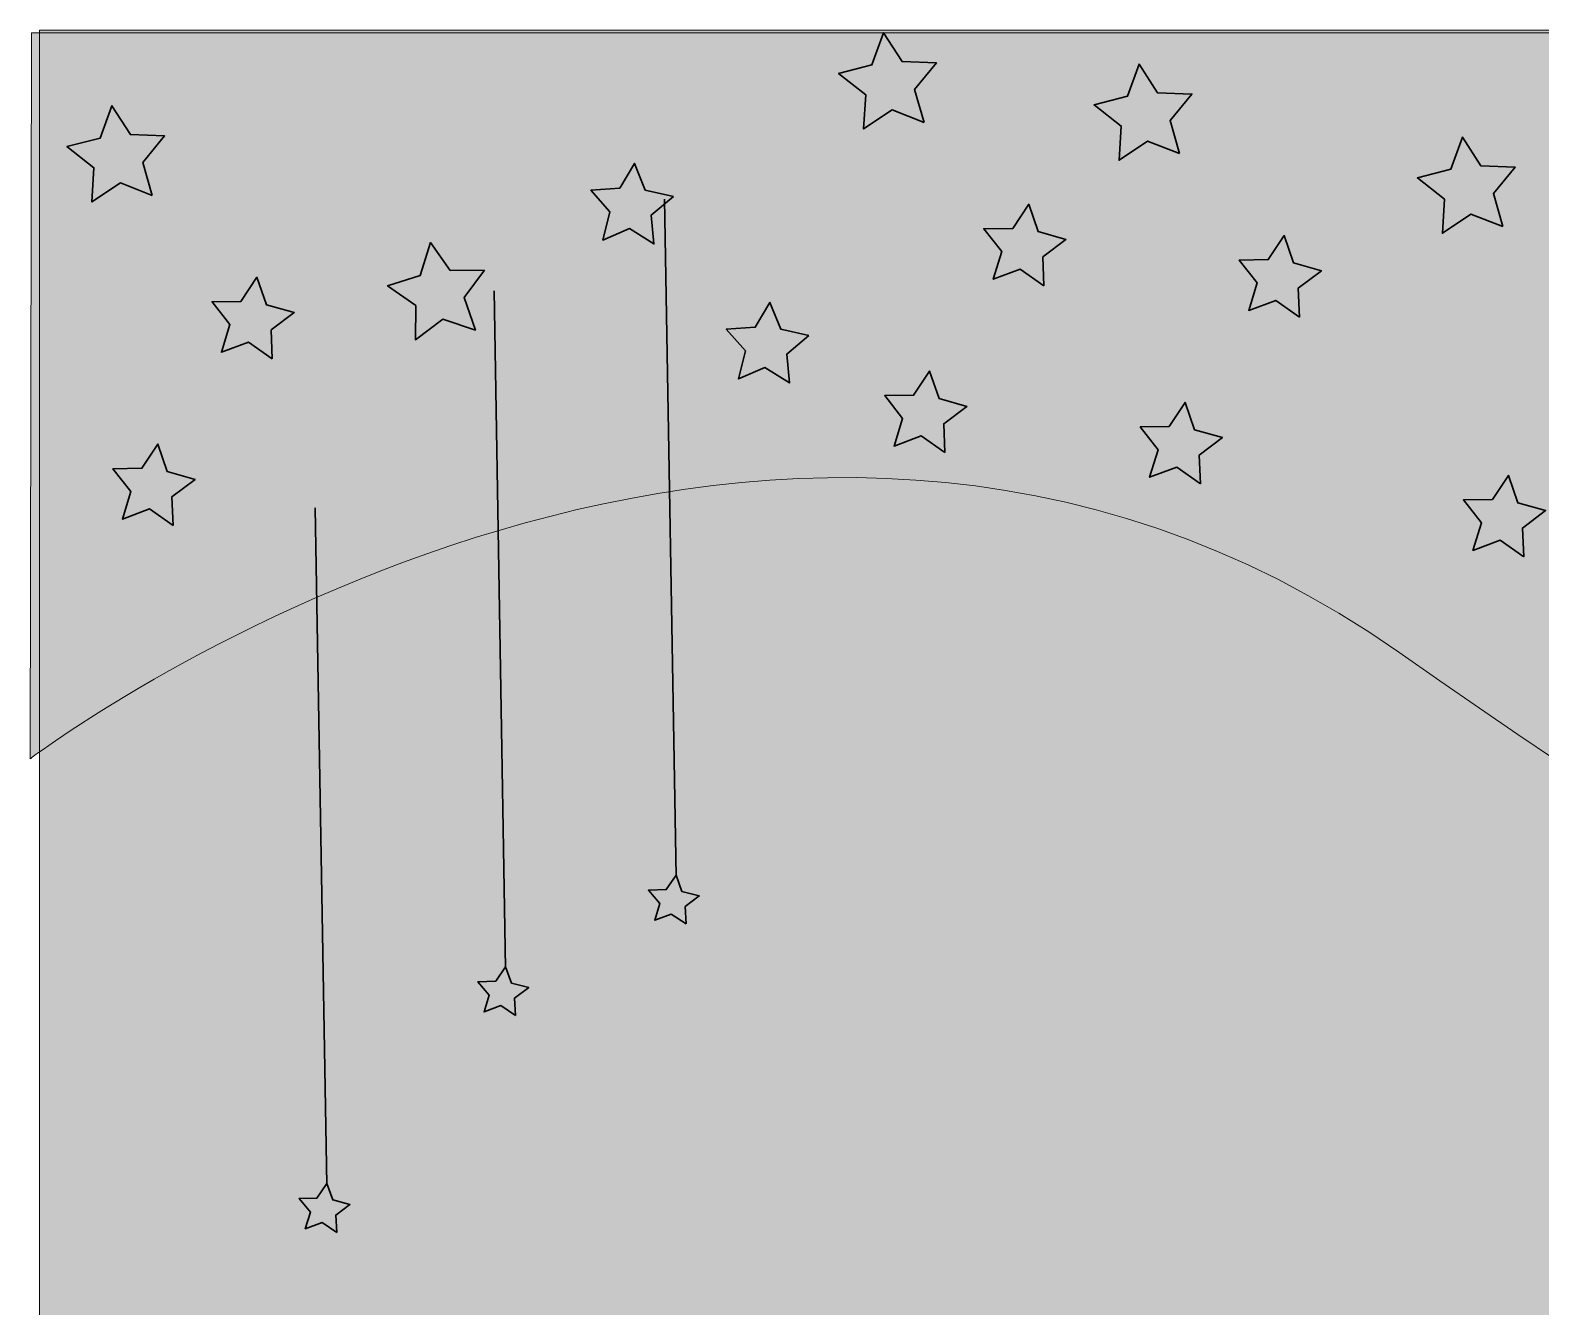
# Model space of a CAD drawing. Header units: inches. Extents: x -2 to 803, y -601 to 0.
# Drawn here: x -1.8 to 287.9, y -244.8 to 0 of the extents above; entities that cross this region are included whole.
import ezdxf

# ---------------------------------------------------------------- set-up
doc = ezdxf.new("R2010")
doc.units = ezdxf.units.IN
doc.header["$MEASUREMENT"] = 0
for name, color, linetype in [('rec', 7, 'Continuous'), ('sk', 7, 'Continuous'), ('stars', 7, 'Continuous')]:
    doc.layers.add(name, color=color, linetype=linetype)

# ---------------------------------------------------------------- blocks, each defined once
blk = doc.blocks.new('block 6')
at = {"layer": 'stars', "true_color": 0xfff81f}
h = blk.add_hatch(color=2, dxfattribs=at)
h.dxf.hatch_style = 2
h.paths.add_polyline_path([(91.33, -188.94), (88.5, -187.05), (85.3, -188.25), (86.27, -185.06), (84.11, -182.47), (87.54, -182.38), (89.4, -179.58), (90.55, -182.72), (93.86, -183.57), (91.14, -185.61)])
at = {"layer": 'stars', "color": 7, "lineweight": 35, "true_color": 0xffffff}
for points in [[(119.91, -32.42), (122.13, -162.27)], [(87.2, -49.99), (89.43, -179.84)], [(52.91, -91.58), (55.13, -221.43)], [(124.03, -171.37), (121.2, -169.49), (118.01, -170.69), (118.98, -167.49), (116.82, -164.91), (120.24, -164.81), (122.11, -162.02), (123.25, -165.16), (126.56, -166.01), (123.85, -168.05), (124.03, -171.37)], [(91.33, -188.94), (88.5, -187.05), (85.3, -188.25), (86.27, -185.06), (84.11, -182.47), (87.54, -182.38), (89.4, -179.58), (90.55, -182.72), (93.86, -183.57), (91.14, -185.61), (91.33, -188.94)], [(57.03, -230.53), (54.21, -228.65), (51.01, -229.85), (51.98, -226.65), (49.82, -224.06), (53.25, -223.97), (55.11, -221.17), (56.26, -224.31), (59.57, -225.17), (56.85, -227.2), (57.03, -230.53)]]:
    blk.add_lwpolyline(points, dxfattribs=at)
blk = doc.blocks.new('block 5')
at = {"layer": 'stars'}
blk.add_blockref('block 6', (0, 0), dxfattribs=at)
blk = doc.blocks.new('block 8')
at = {"layer": 'stars', "true_color": 0xf2f2f2}
h = blk.add_hatch(color=7, dxfattribs=at)
h.dxf.hatch_style = 2
h.paths.add_polyline_path([(21.67, -31.67), (15.54, -29.26), (10.08, -32.94), (10.48, -26.37), (5.29, -22.32), (11.67, -20.67), (13.92, -14.48), (17.46, -20.03), (24.03, -20.26), (19.85, -25.34)])
h = blk.add_hatch(color=7, dxfattribs=at)
h.dxf.hatch_style = 2
h.paths.add_polyline_path([(44.67, -63), (40.13, -59.81), (34.93, -61.74), (36.56, -56.44), (33.12, -52.08), (38.67, -52), (41.74, -47.38), (43.54, -52.63), (48.88, -54.13), (44.44, -57.46)])
h = blk.add_hatch(color=7, dxfattribs=at)
h.dxf.hatch_style = 2
h.paths.add_polyline_path([(25.67, -95), (21.13, -91.81), (15.93, -93.74), (17.56, -88.44), (14.12, -84.08), (19.67, -84), (22.74, -79.38), (24.54, -84.63), (29.88, -86.13), (25.44, -89.46)])
at = {"layer": 'stars', "color": 18, "lineweight": 35, "true_color": 0x000000}
for points in [[(21.67, -31.67), (15.54, -29.26), (10.08, -32.94), (10.48, -26.37), (5.29, -22.32), (11.67, -20.67), (13.92, -14.48), (17.46, -20.03), (24.03, -20.26), (19.85, -25.34), (21.67, -31.67)], [(44.67, -63), (40.13, -59.81), (34.93, -61.74), (36.56, -56.44), (33.12, -52.08), (38.67, -52), (41.74, -47.38), (43.54, -52.63), (48.88, -54.13), (44.44, -57.46), (44.67, -63)], [(25.67, -95), (21.13, -91.81), (15.93, -93.74), (17.56, -88.44), (14.12, -84.08), (19.67, -84), (22.74, -79.38), (24.54, -84.63), (29.88, -86.13), (25.44, -89.46), (25.67, -95)]]:
    blk.add_lwpolyline(points, dxfattribs=at)
blk = doc.blocks.new('block 10')
at = {"layer": 'stars', "color": 7, "lineweight": 35, "true_color": 0xffffff}
for points in [[(280.67, -37.67), (274.54, -35.26), (269.08, -38.94), (269.48, -32.37), (264.29, -28.32), (270.67, -26.67), (272.92, -20.48), (276.46, -26.03), (283.03, -26.26), (278.85, -31.34), (280.67, -37.67)], [(303.67, -69), (299.13, -65.81), (293.93, -67.74), (295.56, -62.44), (292.12, -58.08), (297.67, -58), (300.74, -53.38), (302.54, -58.63), (307.88, -60.13), (303.44, -63.46), (303.67, -69)], [(284.67, -101), (280.13, -97.81), (274.93, -99.74), (276.56, -94.44), (273.12, -90.08), (278.67, -90), (281.74, -85.38), (283.54, -90.63), (288.88, -92.13), (284.44, -95.46), (284.67, -101)]]:
    blk.add_lwpolyline(points, dxfattribs=at)
blk = doc.blocks.new('block 15')
at = {"layer": 'stars', "color": 7, "lineweight": 35, "true_color": 0xffffff}
for points in [[(218.67, -23.67), (212.54, -21.26), (207.08, -24.94), (207.48, -18.37), (202.29, -14.32), (208.67, -12.67), (210.92, -6.48), (214.46, -12.03), (221.03, -12.26), (216.85, -17.34), (218.67, -23.67)], [(241.67, -55), (237.13, -51.81), (231.93, -53.74), (233.56, -48.44), (230.12, -44.08), (235.67, -44), (238.74, -39.38), (240.54, -44.63), (245.88, -46.13), (241.44, -49.46), (241.67, -55)], [(222.67, -87), (218.13, -83.81), (212.93, -85.74), (214.56, -80.44), (211.12, -76.08), (216.67, -76), (219.74, -71.38), (221.54, -76.63), (226.88, -78.13), (222.44, -81.46), (222.67, -87)]]:
    blk.add_lwpolyline(points, dxfattribs=at)
blk = doc.blocks.new('block 22')
at = {"layer": 'stars', "color": 7, "lineweight": 35, "true_color": 0xffffff}
for points in [[(169.67, -17.67), (163.54, -15.26), (158.08, -18.94), (158.48, -12.37), (153.29, -8.32), (159.67, -6.67), (161.92, -0.48), (165.46, -6.03), (172.03, -6.26), (167.85, -11.34), (169.67, -17.67)], [(192.67, -49), (188.13, -45.81), (182.93, -47.74), (184.56, -42.44), (181.12, -38.08), (186.67, -38), (189.74, -33.38), (191.54, -38.63), (196.88, -40.13), (192.44, -43.46), (192.67, -49)], [(173.67, -81), (169.13, -77.81), (163.93, -79.74), (165.56, -74.44), (162.12, -70.08), (167.67, -70), (170.74, -65.38), (172.54, -70.63), (177.88, -72.13), (173.44, -75.46), (173.67, -81)]]:
    blk.add_lwpolyline(points, dxfattribs=at)

msp = doc.modelspace()

# ---------------------------------------------------------------- hatches: boundary and pattern name
at = {"layer": 'rec', "true_color": 0xff7bac}
h = msp.add_hatch(color=241, dxfattribs=at)
h.dxf.hatch_style = 2
h.paths.add_polyline_path([(803, -601), (0, -601), (0, 0), (803, 0)])
at = {"layer": 'sk', "true_color": 0xff7bac}
h = msp.add_hatch(color=241, dxfattribs=at)
h.dxf.hatch_style = 2
edge = h.paths.add_edge_path()
edge.add_spline(control_points=[(-1.75, -139.71), (-1.75, -139.71), (138.33, -33.43), (260.74, -119.28), (430.16, -238.1), (446.54, -214.63), (476.29, -220.75), (476.29, -220.75), (554.31, -220.75), (611.77, -142.18), (611.77, -142.18), (708.91, -34.87), (802.42, -178.05), (802.42, -178.05), (802.42, -0.5), (802.42, -0.5), (802.42, -0.5), (-1.5, -0.5), (-1.5, -0.5), (-1.5, -0.5), (-1.75, -139.71), (-1.75, -139.71)], knot_values=[0, 0, 0, 0, 1, 1, 1, 2, 2, 2, 3, 3, 3, 4, 4, 4, 5, 5, 5, 6, 6, 6, 7, 7, 7, 7], degree=3, periodic=1)

# ---------------------------------------------------------------- linework, layer by layer
at = {"layer": 'rec', "lineweight": 0}
msp.add_lwpolyline([(803, -601), (0, -601), (0, 0), (803, 0), (803, -601)], dxfattribs=at)
at = {"layer": 'sk', "lineweight": 0}
msp.add_open_spline([(-1.75, -139.71), (-1.75, -139.71), (138.33, -33.43), (260.74, -119.28), (430.16, -238.1), (446.54, -214.63), (476.29, -220.75), (476.29, -220.75), (554.31, -220.75), (611.77, -142.18), (611.77, -142.18), (708.91, -34.87), (802.42, -178.05), (802.42, -178.05), (802.42, -0.5), (802.42, -0.5), (802.42, -0.5), (-1.5, -0.5), (-1.5, -0.5), (-1.5, -0.5), (-1.75, -139.71), (-1.75, -139.71)], degree=3, knots=[0, 0, 0, 0, 1, 1, 1, 2, 2, 2, 3, 3, 3, 4, 4, 4, 5, 5, 5, 6, 6, 6, 7, 7, 7, 7], dxfattribs=at)
at = {"layer": 'stars', "color": 7, "lineweight": 35, "true_color": 0xffffff}
for points in [[(121.62, -31.91), (117.36, -35.46), (117.88, -40.98), (113.18, -38.03), (108.09, -40.23), (109.44, -34.85), (105.78, -30.68), (111.32, -30.31), (114.15, -25.54), (116.21, -30.69), (121.62, -31.91)], [(85.4, -45.99), (81.48, -51.28), (83.62, -57.5), (77.38, -55.41), (72.12, -59.37), (72.18, -52.79), (66.79, -49.01), (73.06, -47.03), (74.99, -40.74), (78.81, -46.1), (85.4, -45.99)], [(147.6, -58.56), (143.34, -62.11), (143.85, -67.64), (139.15, -64.68), (134.06, -66.88), (135.42, -61.5), (131.75, -57.33), (137.29, -56.96), (140.12, -52.19), (142.19, -57.34), (147.6, -58.56)]]:
    msp.add_lwpolyline(points, dxfattribs=at)

# ---------------------------------------------------------------- block references
at = {"layer": 'stars'}
for name in ['block 22', 'block 15', 'block 8', 'block 10', 'block 5']:
    msp.add_blockref(name, (0, 0), dxfattribs=at)

doc.saveas('drawing.dxf')
